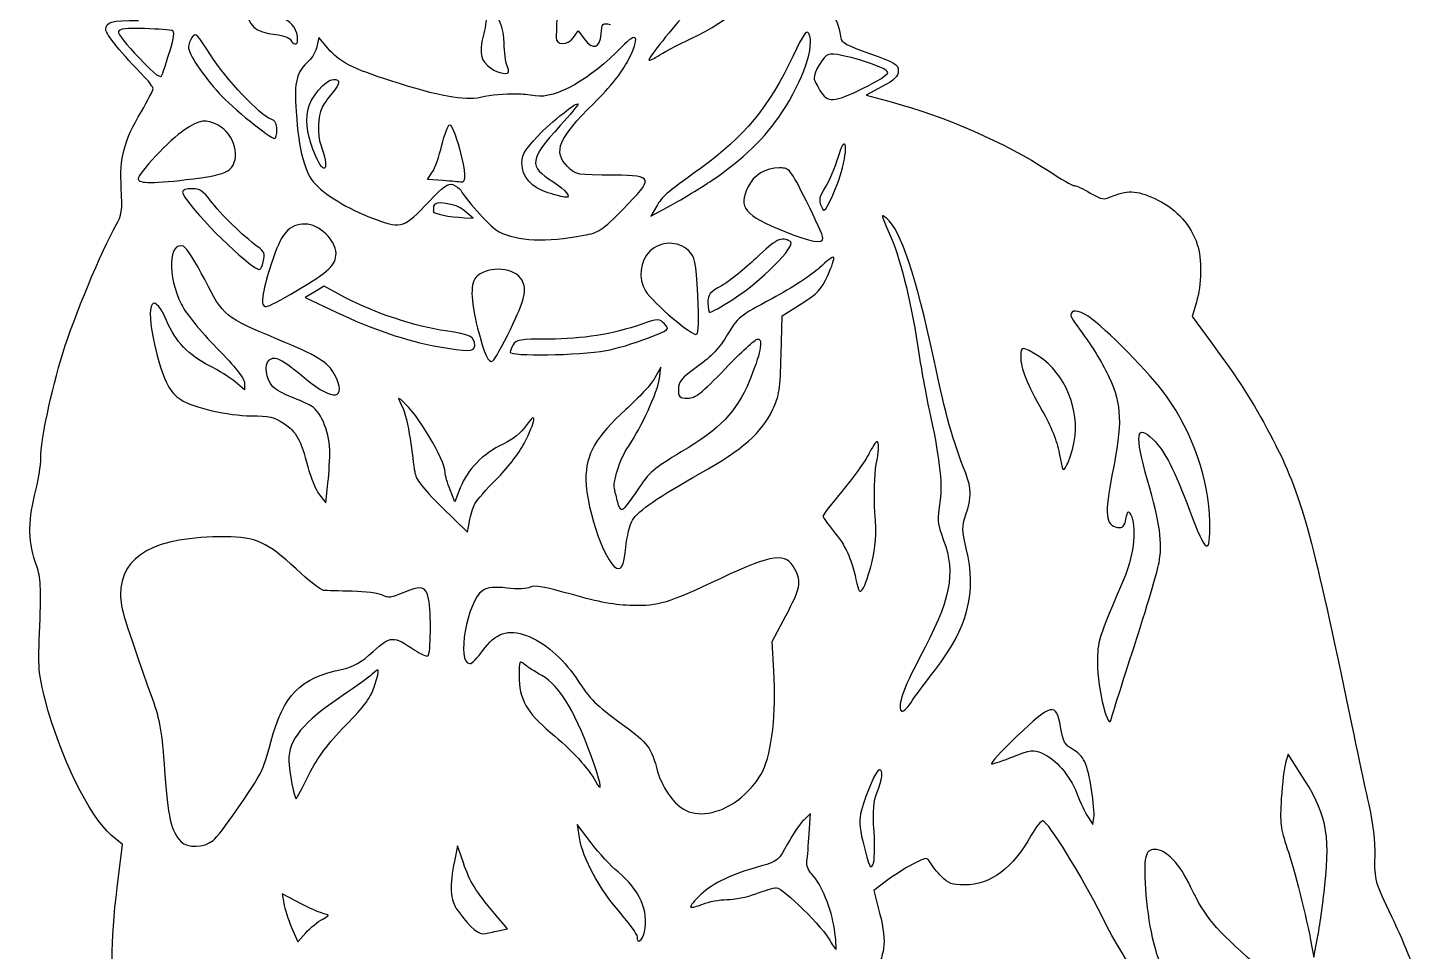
# Model space of a CAD drawing. Extents: x 5 to 146, y 0 to 221.
# Drawn here: x 5.5 to 129.7, y 81.9 to 164.7 of the extents above; entities that cross this region are included whole.
import ezdxf

# ---------------------------------------------------------------- set-up
doc = ezdxf.new("R2010")
doc.units = 0
doc.layers.get('0').update_dxf_attribs({"linetype": 'CONTINUOUS'})

msp = doc.modelspace()

# ---------------------------------------------------------------- linework, layer by layer
at = {"color": 7}
for points in [[(54.419352, 163.834649), (54.854822, 164.445016), (55.402689, 163.704124)], [(32.391792, 162.877299), (31.599502, 163.838483), (31.42516, 163.044706)], [(82.095874, 159.439943), (80.655713, 158.668207), (82.889624, 158.072204)], [(42.726935, 151.013935), (41.340767, 151.111011), (41.764855, 151.75825)], [(44.642275, 147.681844), (45.436025, 147.64462), (44.667268, 148.305755), (44.667263, 148.305755)], [(61.862944, 148.682988), (61.356531, 147.812297), (63.18586, 148.809228)], [(33.986631, 140.507659), (32.06224, 141.543286), (31.220487, 141.031386), (30.378731, 140.519483), (33.144875, 139.205568)], [(73.039018, 135.390099), (73.125351, 138.878932), (74.839335, 139.953595)], [(110.269732, 140.095187), (109.883641, 138.812299), (111.55344, 136.547408)], [(62.12795, 133.249575), (62.26338, 134.282516), (61.729787, 133.319673)], [(24.930813, 132.854197), (24.930813, 132.251101), (24.097637, 132.952172)], [(31.641611, 122.840985), (32.206853, 122.120176), (32.379124, 123.571138)], [(44.278198, 123.452332), (43.797204, 122.185197), (43.35984, 123.278273)], [(42.612366, 121.734964), (44.906853, 119.465849), (45.089392, 120.445723)], [(72.387211, 107.030433), (72.228895, 109.676266), (73.450685, 111.965044)], [(119.580856, 97.872857), (118.48334, 99.5632), (118.263265, 98.798899)], [(56.004378, 91.616726), (54.751325, 93.272099), (54.934236, 92.081474)], [(75.557465, 92.431129), (75.672916, 94.235992), (75.065004, 93.664887)], [(100.550427, 93.933558), (100.992265, 93.272099), (101.080845, 93.874315)], [(13.512862, 87.613683), (13.978521, 91.480267), (12.97824, 92.320052)], [(44.561614, 89.810601), (44.039531, 91.357066), (43.745589, 89.986456)], [(82.474012, 88.20104), (81.345921, 87.339678), (81.871243, 85.315224)], [(30.075071, 86.126645), (28.301712, 87.050983), (28.444886, 86.192791)], [(47.830571, 83.755479), (48.50533, 83.89615), (47.34755, 85.276833)], [(29.150376, 84.033286), (29.712692, 82.73197), (30.430608, 83.549408)], [(120.599417, 82.424183), (120.798524, 81.365849), (121.132581, 83.085641)]]:
    msp.add_lwpolyline(points, dxfattribs=at)
for points in [[(56.896982, 164.146013)], [(65.544353, 164.030393)], [(29.6897, 163.58512)], [(18.252817, 162.682021)], [(48.47218, 161.28724)], [(80.407843, 159.293203)], [(27.841228, 155.563644)], [(31.286842, 153.26637)], [(78.535329, 152.163822)], [(20.351979, 151.171399)], [(42.726935, 151.013935)], [(66.855298, 151.040171)], [(52.133497, 149.914486)], [(55.357895, 146.099959)], [(76.792436, 145.858037)], [(26.076781, 145.112002)], [(29.545261, 141.09541)], [(65.567912, 140.73686)], [(68.697147, 140.351735)], [(48.76596, 137.66211)], [(45.564261, 136.200745)], [(57.34227, 135.767376)], [(99.315045, 127.622747)], [(32.577561, 126.546337)], [(45.592026, 122.033223)], [(59.107829, 118.09535)], [(81.167936, 116.741451)], [(104.706036, 109.279391)], [(86.785315, 107.055621)], [(56.31025, 98.585245)], [(30.72956, 97.778578)], [(100.875076, 96.373656)], [(67.554187, 94.561464)], [(81.370995, 92.602616)], [(22.117565, 91.836534)], [(121.783361, 87.815163)], [(31.94227, 84.773982)], [(47.830571, 83.755479)], [(60.786396, 83.63549)], [(77.814017, 83.862169)]]:
    msp.add_lwpolyline(points, close=True, dxfattribs=at)
for points in [[(65.544353, 164.030393), (69.219032, 165.763982), (71.546342, 168.602041), (71.923286, 171.809238)], [(25.052969, 166.551173), (25.266797, 164.839753), (25.832489, 164.325025), (27.735234, 164.110559)], [(76.902082, 167.243355), (77.564435, 166.55201), (78.376658, 164.647446), (78.376658, 163.785658)], [(12.495396, 164.570323), (12.495396, 165.231432), (13.003931, 165.371058), (15.411761, 165.371058)], [(29.6897, 163.58512), (29.67962, 164.507691), (29.279681, 165.152374), (28.482856, 165.530493)], [(46.626645, 165.763427), (46.626645, 165.406279), (46.488969, 164.599313), (46.320699, 163.970168)], [(48.214145, 163.296939), (48.214145, 164.637564), (47.636041, 166.025441), (46.971376, 166.280497)], [(52.932547, 165.644949), (52.908285, 164.912225), (52.87853, 164.104365), (52.866401, 163.849704)], [(64.53314, 166.049005), (63.37178, 164.814589), (61.178728, 162.047105), (61.178728, 161.81596)], [(16.001126, 160.257696), (13.887644, 162.430934), (12.495396, 164.143629), (12.495396, 164.570323)], [(13.623754, 164.374806), (13.559498, 164.190672), (14.378465, 163.141189), (15.443686, 162.042623)], [(15.962261, 164.634749), (14.353139, 164.688962), (13.708373, 164.617286), (13.623754, 164.374806)], [(18.47652, 164.459253), (18.3156, 164.514609), (17.184183, 164.593582), (15.962261, 164.634749)], [(18.252817, 162.682021), (18.605306, 163.826703), (18.676277, 164.390541), (18.47652, 164.459253)], [(21.879818, 162.279436), (20.718776, 164.131109), (20.547781, 164.29863), (20.24351, 163.882512)], [(27.735234, 164.110559), (28.403272, 164.035261), (29.006342, 163.813157), (29.08264, 163.614322)], [(46.320699, 163.970168), (46.152427, 163.341024), (46.094409, 162.508888), (46.191768, 162.120977)], [(55.402689, 163.704124), (56.160683, 162.679073), (56.791643, 162.865657), (56.896982, 164.146013)], [(56.896982, 164.146013), (56.976476, 165.112234), (57.020217, 165.157655), (57.7338, 165.014939)], [(59.3349, 161.815447), (60.413048, 163.939569), (60.155021, 164.466127), (58.751663, 163.005651)], [(62.170916, 162.283627), (62.716619, 162.626482), (64.234666, 163.412527), (65.544353, 164.030393)], [(73.115601, 157.114137), (75.004673, 160.000757), (76.091873, 163.185364), (75.530639, 164.188235)], [(75.530639, 164.188235), (75.317316, 164.569418), (75.057696, 164.202364), (74.078386, 162.135016)], [(20.24351, 163.882512), (20.05663, 163.62694), (19.90373, 163.225776), (19.90373, 162.991038)], [(19.90373, 162.991038), (19.90373, 162.39223), (21.181, 160.462492), (22.657267, 158.830915)], [(29.08264, 163.614322), (29.255911, 163.162792), (29.694542, 163.141694), (29.6897, 163.58512)], [(31.42516, 163.044706), (31.329273, 162.608128), (31.007251, 162.030505), (30.70956, 161.761096)], [(38.142196, 159.915214), (34.588699, 161.056317), (33.379286, 161.679297), (32.391792, 162.877299)], [(48.47218, 161.28724), (48.33026, 161.660515), (48.214145, 162.564879), (48.214145, 163.296939)], [(58.751663, 163.005651), (55.941169, 160.080764), (52.859644, 158.330889), (51.000517, 158.604088)], [(52.866401, 163.849704), (52.831971, 163.12664), (53.906785, 163.11622), (54.419352, 163.834649)], [(78.376658, 163.785658), (78.376658, 163.441536), (79.028753, 163.095739), (80.956346, 162.417675)], [(15.443686, 162.042623), (17.060769, 160.374917), (17.409833, 160.124479), (17.55849, 160.525333)], [(17.55849, 160.525333), (17.656414, 160.789387), (17.968861, 161.759897), (18.252817, 162.682021)], [(27.315316, 156.506484), (26.368105, 156.807117), (23.203854, 160.167815), (21.879818, 162.279436)], [(30.70956, 161.761096), (29.576202, 160.735423), (29.372039, 159.927544), (29.558133, 157.204892)], [(46.191768, 162.120977), (46.370878, 161.407351), (47.436625, 160.638577), (48.273742, 160.619152)], [(56.237256, 157.934139), (57.761468, 159.435213), (58.764964, 160.692579), (59.3349, 161.815447)], [(61.178728, 161.81596), (61.178728, 161.730322), (61.625213, 161.940772), (62.170916, 162.283627)], [(74.078386, 162.135016), (71.936584, 157.613628), (69.737327, 154.945744), (65.808937, 152.103481)], [(77.309329, 162.325497), (76.82261, 162.17102), (75.9933, 160.799436), (75.996385, 160.154035)], [(82.609978, 160.706708), (82.609978, 161.17538), (78.061876, 162.564347), (77.309329, 162.325497)], [(80.956346, 162.417675), (83.272188, 161.603042), (83.536033, 161.443823), (83.536033, 160.860957)], [(16.72873, 159.245401), (16.72873, 159.390665), (16.401308, 159.846198), (16.001126, 160.257696)], [(48.273742, 160.619152), (48.655158, 160.610288), (48.687786, 160.720151), (48.47218, 161.28724)], [(80.407843, 159.293203), (81.619019, 159.879445), (82.609978, 160.515522), (82.609978, 160.706708)], [(83.536033, 160.860957), (83.536033, 160.345691), (83.23879, 160.052398), (82.095874, 159.439943)], [(15.689367, 157.215231), (16.261015, 158.186559), (16.72873, 159.100134), (16.72873, 159.245401)], [(30.602957, 157.306923), (30.810801, 158.414815), (32.187362, 160.079391), (32.89572, 160.079391)], [(32.89572, 160.079391), (33.56075, 160.079391), (33.528519, 159.748352), (32.775329, 158.842922)], [(46.085281, 158.460892), (44.638092, 158.147493), (42.332405, 158.569647), (38.142196, 159.915214)], [(75.996385, 160.154035), (75.996914, 160.040219), (76.233303, 159.560146), (76.521662, 159.087204)], [(76.521662, 159.087204), (77.208473, 157.960751), (77.709914, 157.987331), (80.407843, 159.293203)], [(22.657267, 158.830915), (23.832766, 157.53175), (27.208454, 154.795834), (27.642791, 154.790267)], [(32.775329, 158.842922), (32.433146, 158.431574), (32.016427, 157.834952), (31.849288, 157.517097)], [(49.470916, 158.764946), (48.083928, 158.777302), (47.165546, 158.694832), (46.085281, 158.460892)], [(51.000517, 158.604088), (50.413899, 158.690291), (49.725577, 158.762679), (49.470916, 158.764946)], [(51.190708, 154.967242), (52.456604, 156.307592), (54.828728, 158.186223), (54.828728, 157.848416)], [(53.890661, 152.262157), (52.565543, 153.587273), (53.075837, 154.82071), (56.237256, 157.934139)], [(54.828728, 157.848416), (54.828728, 157.771566), (54.107017, 156.912305), (53.224922, 155.93895)], [(82.889624, 158.072204), (87.732764, 156.780066), (93.157027, 154.404057), (96.971821, 151.903726)], [(13.880831, 150.348775), (13.729313, 153.07813), (14.113884, 154.538233), (15.689367, 157.215231)], [(22.558223, 155.97387), (21.445915, 156.549069), (20.94541, 156.479354), (19.549593, 155.554804)], [(29.558133, 157.204892), (29.799045, 153.68025), (30.33305, 151.664524), (31.28649, 150.680825)], [(31.286842, 153.26637), (30.628458, 154.766915), (30.390359, 156.173667), (30.602957, 157.306923)], [(31.849288, 157.517097), (31.491732, 156.837126), (31.450269, 155.080174), (31.771235, 154.209636)], [(66.855298, 151.040171), (69.53136, 152.83479), (71.678252, 154.917778), (73.115601, 157.114137)], [(19.549593, 155.554804), (18.210902, 154.668093), (15.40894, 151.688572), (15.407004, 151.149704)], [(23.593125, 151.996233), (24.634244, 152.938432), (24.044448, 155.205314), (22.558223, 155.97387)], [(27.841228, 155.563644), (27.841228, 156.105593), (27.682642, 156.389898), (27.315316, 156.506484)], [(27.642791, 154.790267), (27.751932, 154.788944), (27.841228, 155.13689), (27.841228, 155.563644)], [(42.621856, 154.171819), (42.85996, 155.143301), (43.173833, 155.976301), (43.319353, 156.022929)], [(43.319353, 156.022929), (43.464874, 156.069557), (43.863842, 155.094451), (44.205948, 153.856026)], [(53.224922, 155.93895), (50.456095, 152.883658), (50.380106, 152.299681), (52.571007, 150.913613)], [(31.771235, 154.209636), (32.565448, 152.055539), (32.162443, 151.270761), (31.286842, 153.26637)], [(41.764855, 151.75825), (41.998104, 152.114231), (42.383755, 153.200338), (42.621856, 154.171819)], [(49.801645, 152.590286), (49.801645, 153.320327), (50.071668, 153.78239), (51.190708, 154.967242)], [(78.535329, 152.163822), (79.104347, 154.384925), (78.73193, 155.175545), (78.117031, 153.051838)], [(44.205948, 153.856026), (44.783065, 151.766865), (44.821861, 150.749071), (44.319844, 150.867917)], [(78.117031, 153.051838), (77.861663, 152.16986), (77.356883, 150.979235), (76.995295, 150.406005)], [(20.351979, 151.17141), (22.261501, 151.406855), (23.208037, 151.647731), (23.593125, 151.996233)], [(52.133497, 149.914486), (50.646788, 150.371961), (49.801645, 151.341765), (49.801645, 152.590286)], [(58.129032, 151.491352), (54.659228, 151.505719), (54.644414, 151.508391), (53.890661, 152.262157)], [(65.808937, 152.103481), (62.578152, 149.765949), (62.406043, 149.616761), (61.862944, 148.682988)], [(72.904535, 152.141891), (71.612702, 152.141891), (70.580046, 151.518009), (70.060841, 150.423867)], [(75.302213, 149.165329), (73.836922, 152.085649), (73.79162, 152.141891), (72.904535, 152.141891)], [(77.50674, 149.343359), (77.84614, 150.011188), (78.309004, 151.280394), (78.535329, 152.163822)], [(96.971821, 151.903726), (98.104108, 151.161591), (99.165209, 150.554391), (99.329825, 150.554391)], [(13.402489, 146.982516), (13.943225, 147.92615), (13.995068, 148.290976), (13.880831, 150.348775)], [(15.407004, 151.149704), (15.405416, 150.728818), (16.812481, 150.734996), (20.351979, 151.171399)], [(31.28649, 150.680825), (32.393681, 149.538494), (34.637189, 148.241062), (36.814861, 147.483743)], [(41.482089, 149.144016), (42.74851, 150.485859), (43.192229, 150.801956), (43.598756, 150.651882)], [(44.319844, 150.867917), (44.206136, 150.894836), (43.489327, 150.960545), (42.726935, 151.013935)], [(43.598756, 150.651882), (43.881646, 150.547448), (44.201789, 150.315864), (44.310181, 150.137246)], [(52.571007, 150.913613), (53.76006, 150.16136), (54.308309, 149.479487), (53.695947, 149.514486)], [(58.883357, 148.460269), (61.6483, 151.252481), (61.59242, 151.477022), (58.129032, 151.491352)], [(63.18586, 148.809228), (64.191989, 149.35754), (65.843237, 150.361465), (66.855298, 151.040171)], [(70.060841, 150.423867), (69.18189, 148.571614), (69.724749, 147.918186), (73.370967, 146.439546)], [(76.995295, 150.406005), (76.46008, 149.557512), (76.389153, 149.249008), (76.613758, 148.746445)], [(99.329825, 150.554391), (99.494441, 150.554391), (100.13455, 150.258193), (100.752291, 149.896171)], [(20.234459, 150.283553), (19.718373, 150.28731), (19.375502, 150.157572), (19.376915, 149.959079)], [(19.376915, 149.959079), (19.381942, 149.25104), (23.869413, 144.553064), (25.691487, 143.348279)], [(21.888105, 149.202553), (21.246297, 150.071566), (20.929749, 150.278497), (20.234459, 150.283553)], [(26.076781, 145.112002), (24.850925, 145.988394), (22.737899, 148.051922), (21.888105, 149.202553)], [(36.814861, 147.483743), (39.078834, 146.696411), (39.219172, 146.746333), (41.482089, 149.144016)], [(44.667263, 148.305755), (43.884527, 148.978914), (41.864145, 149.264732), (41.864145, 148.702308)], [(44.310181, 150.137246), (45.00422, 148.993556), (47.05545, 146.77889), (47.756448, 146.416392)], [(53.695947, 149.514486), (53.518612, 149.524619), (52.815509, 149.704621), (52.133497, 149.914486)], [(76.792436, 145.858037), (76.794289, 146.039938), (76.123647, 147.528219), (75.302213, 149.165329)], [(76.613758, 148.746445), (76.880342, 148.149953), (76.91047, 148.170093), (77.50674, 149.343359)], [(100.752291, 149.896171), (101.81531, 149.273202), (101.925908, 149.259033), (102.81756, 149.631588)], [(102.81756, 149.631588), (104.196303, 150.207665), (105.090291, 150.119842), (106.862573, 149.234223)], [(106.862573, 149.234223), (108.530316, 148.400841), (109.767635, 147.001201), (110.349903, 145.289389)], [(41.855387, 148.239287), (41.846233, 148.032221), (43.278105, 147.745815), (44.642275, 147.681844)], [(41.864145, 148.702308), (41.864145, 148.556787), (41.860203, 148.348427), (41.855387, 148.239287)], [(55.357895, 146.099959), (56.690003, 146.346791), (56.988234, 146.546459), (58.883357, 148.460269)], [(82.498337, 147.626845), (81.944152, 148.086776), (81.966623, 147.957455), (82.73116, 146.286884)], [(8.672262, 135.631042), (9.571592, 138.598018), (12.167104, 144.826654), (13.402489, 146.982516)], [(30.371613, 147.114808), (28.895992, 147.114808), (28.212071, 146.310636), (27.320446, 143.527161)], [(33.132895, 144.491244), (33.132895, 145.655146), (31.59661, 147.114808), (30.371613, 147.114808)], [(86.726316, 135.010231), (85.140469, 142.452889), (83.756545, 146.582625), (82.498337, 147.626845)], [(19.452179, 145.114804), (18.117514, 145.626963), (18.006837, 142.414924), (19.272627, 139.903917)], [(47.756448, 146.416392), (49.38867, 145.572334), (51.937735, 145.466223), (55.357895, 146.099959)], [(64.736128, 144.729039), (63.847268, 145.627426), (62.191064, 145.601576), (61.264334, 144.674847)], [(68.697147, 140.351735), (71.163762, 141.897312), (74.441836, 145.174483), (73.878728, 145.53189)], [(73.878728, 145.53189), (73.094853, 146.029418), (72.541961, 145.765613), (70.793814, 144.05996)], [(73.370967, 146.439546), (75.713564, 145.489557), (76.786954, 145.307124), (76.792436, 145.858037)], [(82.73116, 146.286884), (83.656024, 144.265986), (84.63057, 140.413613), (85.265787, 136.267507)], [(21.359203, 142.12384), (20.56363, 143.671674), (19.705469, 145.017606), (19.452179, 145.114804)], [(26.605947, 143.73275), (26.800448, 144.478907), (26.739265, 144.638376), (26.076781, 145.112002)], [(29.545261, 141.09541), (32.5623, 142.893957), (33.132895, 143.434049), (33.132895, 144.491244)], [(61.264334, 144.674847), (60.366569, 143.777078), (60.195431, 142.213097), (60.876283, 141.128549)], [(65.567912, 140.73686), (65.401018, 143.798385), (65.332756, 144.126013), (64.736128, 144.729039)], [(77.749265, 144.126215), (77.665382, 144.210101), (77.092175, 143.788995), (76.475479, 143.190426)], [(77.227552, 142.500977), (77.598381, 143.310972), (77.833151, 144.042328), (77.749265, 144.126215)], [(110.349903, 145.289389), (110.770662, 144.052404), (110.733361, 141.635708), (110.269732, 140.095187)], [(25.691487, 143.348279), (26.385896, 142.889126), (26.38606, 142.889195), (26.605947, 143.73275)], [(27.320446, 143.527161), (26.451005, 140.812941), (26.319636, 139.706474), (26.866829, 139.706474)], [(49.811757, 142.06883), (49.206928, 143.198964), (46.861397, 143.41538), (45.784111, 142.440451)], [(70.793814, 144.05996), (69.817522, 143.107399), (68.445481, 142.006071), (67.744835, 141.612564)], [(76.475479, 143.190426), (75.85878, 142.591859), (73.959225, 141.354741), (72.254242, 140.441275)], [(17.936436, 138.449704), (16.531081, 141.631948), (15.958104, 139.620868), (17.07758, 135.435216)], [(27.85844, 136.799651), (23.204724, 138.712596), (23.045514, 138.84302), (21.359203, 142.12384)], [(45.784111, 142.440451), (45.152948, 141.869255), (45.167113, 140.413134), (45.829405, 137.784962)], [(48.76596, 137.66211), (50.075851, 140.340699), (50.278845, 141.196065), (49.811757, 142.06883)], [(67.744835, 141.612564), (66.63092, 140.986954), (66.4709, 140.789107), (66.470665, 140.037204)], [(74.839335, 139.953595), (76.295499, 140.866609), (76.654739, 141.249789), (77.227552, 142.500977)], [(26.866829, 139.706474), (27.058512, 139.706474), (28.263808, 140.331494), (29.545261, 141.09541)], [(42.993183, 137.524101), (40.258738, 137.912081), (36.489592, 139.160671), (33.986631, 140.507659)], [(60.876283, 141.128549), (61.581837, 140.004657), (65.106889, 137.004324), (65.463116, 137.224487)], [(65.463116, 137.224487), (65.660196, 137.346288), (65.69293, 138.443446), (65.567912, 140.73686)], [(72.254242, 140.441275), (69.29369, 138.855127), (69.112008, 138.708392), (68.214497, 137.178598)], [(19.272627, 139.903917), (19.681617, 139.092585), (21.002457, 137.464946), (22.45158, 135.98657)], [(33.144875, 139.205568), (36.301333, 137.706253), (39.497108, 136.623436), (42.229633, 136.127392)], [(66.470665, 140.037204), (66.470517, 139.564261), (66.549699, 139.177308), (66.646626, 139.177308)], [(66.646626, 139.177308), (66.743551, 139.177308), (67.666285, 139.7058), (68.697147, 140.351735)], [(100.561394, 138.838474), (99.646179, 139.444135), (99.014145, 139.47381), (99.014145, 138.911121)], [(21.782533, 134.406947), (19.892617, 135.368152), (18.781574, 136.536004), (17.936436, 138.449704)], [(60.545829, 138.128793), (57.92148, 137.225884), (55.230879, 136.79605), (52.203358, 136.79605)], [(62.584547, 138.153664), (62.089773, 138.648437), (62.054949, 138.648014), (60.545829, 138.128793)], [(61.008845, 136.850676), (63.052404, 137.636634), (63.07932, 137.658893), (62.584547, 138.153664)], [(99.014145, 138.911121), (99.014145, 138.781896), (99.579872, 137.925717), (100.271315, 137.008508)], [(107.587775, 131.68599), (106.202131, 133.627794), (102.053041, 137.851348), (100.561394, 138.838474)], [(33.004596, 133.613337), (32.437438, 134.710099), (31.441221, 135.326919), (27.85844, 136.799651)], [(45.564261, 136.200745), (45.557011, 137.028806), (45.20424, 137.210382), (42.993183, 137.524101)], [(45.829405, 137.784962), (46.426784, 135.414382), (46.80508, 134.594918), (47.191734, 134.833884)], [(47.191734, 134.833884), (47.342412, 134.927007), (48.050812, 136.199708), (48.76596, 137.66211)], [(52.203358, 136.79605), (49.594878, 136.79605), (49.262527, 136.742665), (49.017203, 136.284277)], [(57.34227, 135.767376), (58.215395, 135.923401), (59.865353, 136.410888), (61.008845, 136.850676)], [(68.214497, 137.178598), (67.533136, 136.017228), (66.800362, 135.235516), (65.54964, 134.335766)], [(68.037004, 134.151698), (69.430942, 135.607716), (70.735844, 136.798341), (70.936784, 136.797531)], [(70.936784, 136.797531), (71.463604, 136.795415), (71.189723, 135.439042), (70.165854, 132.979597)], [(100.271315, 137.008508), (100.962762, 136.091295), (101.940408, 134.447881), (102.443867, 133.356474)], [(6.674563, 126.155392), (6.674563, 127.759563), (7.561486, 131.966491), (8.672262, 135.631042)], [(17.07758, 135.435216), (17.739382, 132.960785), (18.241353, 132.003596), (19.210058, 131.368877)], [(22.45158, 135.98657), (24.115984, 134.28857), (24.930813, 133.259079), (24.930813, 132.854197)], [(42.229633, 136.127392), (44.955309, 135.632595), (45.569113, 135.646096), (45.564261, 136.200745)], [(49.017203, 136.284277), (48.866563, 136.00281), (48.743312, 135.711377), (48.743312, 135.636654)], [(48.743312, 135.636654), (48.743312, 135.234654), (54.883495, 135.327996), (57.34227, 135.767376)], [(85.265787, 136.267507), (85.566718, 134.303315), (86.038063, 131.68394), (86.313219, 130.446674)], [(96.172549, 135.221784), (94.649094, 136.187934), (94.516228, 136.18954), (94.516228, 135.241813)], [(111.55344, 136.547408), (114.136371, 133.043962), (115.295333, 131.236855), (116.882434, 128.238197)], [(24.097637, 132.952172), (23.63939, 133.337763), (22.597593, 133.992411), (21.782533, 134.406947)], [(27.479898, 132.52345), (26.838648, 133.232022), (26.656752, 134.509907), (27.140051, 134.91101)], [(27.140051, 134.91101), (27.660563, 135.342998), (28.211624, 135.05788), (30.478442, 133.183731)], [(65.54964, 134.335766), (64.083856, 133.281306), (63.824562, 132.975249), (63.824562, 132.299583)], [(72.265932, 130.446058), (72.876563, 131.739963), (72.962257, 132.287986), (73.039018, 135.390099)], [(89.584556, 124.757516), (88.362774, 127.907169), (87.841005, 129.778797), (86.726316, 135.010231)], [(94.516228, 135.241813), (94.516228, 134.165525), (95.078539, 132.747321), (96.448205, 130.369186)], [(99.315045, 127.622758), (99.867514, 130.373707), (98.463455, 133.768936), (96.172549, 135.221784)], [(30.478442, 133.183731), (32.909611, 131.173699), (34.156523, 131.385754), (33.004596, 133.613337)], [(61.729787, 133.319673), (61.436311, 132.790107), (60.258817, 131.510424), (59.113134, 130.475932)], [(59.348224, 127.170132), (60.509989, 128.858698), (61.971282, 132.054642), (62.12795, 133.249575)], [(70.165854, 132.979597), (69.042918, 130.282185), (67.566566, 128.750195), (64.089145, 126.673888)], [(64.663566, 131.504391), (65.381082, 131.504391), (65.869569, 131.88773), (68.037004, 134.151698)], [(102.443867, 133.356474), (103.587132, 130.878083), (103.63976, 129.270662), (102.727334, 124.698538)], [(29.1304, 131.595648), (28.456998, 131.846958), (27.714271, 132.264467), (27.479898, 132.52345)], [(63.824562, 132.299583), (63.824562, 131.582893), (63.90739, 131.504391), (64.663566, 131.504391)], [(111.478941, 120.438735), (111.4416, 124.018617), (109.919376, 128.418542), (107.587775, 131.68599)], [(19.210058, 131.368877), (20.298692, 130.655576), (23.512636, 129.916891), (25.527504, 129.916891)], [(30.928646, 130.776006), (30.613014, 130.9755), (29.803804, 131.344339), (29.1304, 131.595648)], [(32.577561, 126.546337), (32.607276, 128.277231), (31.863485, 130.185144), (30.928646, 130.776006)], [(39.085422, 131.240123), (38.626775, 131.620588), (38.625227, 131.602152), (39.04724, 130.785851)], [(39.04724, 130.785851), (39.289167, 130.317896), (39.614467, 129.008209), (39.770127, 127.875435)], [(42.919893, 124.829017), (42.913491, 125.961008), (40.416467, 130.135963), (39.085422, 131.240123)], [(50.000083, 127.440431), (51.055, 129.433349), (51.176193, 130.505078), (50.181026, 129.040562)], [(59.113134, 130.475932), (56.448576, 128.069975), (55.527951, 126.462398), (55.534208, 124.226495)], [(65.824037, 124.769518), (69.620125, 126.908065), (71.29117, 128.380575), (72.265932, 130.446058)], [(86.313219, 130.446674), (87.188418, 126.511254), (87.522883, 123.785103), (87.303359, 122.376266)], [(25.527504, 129.916891), (27.152084, 129.916891), (27.608027, 129.812097), (28.438398, 129.247844)], [(28.438398, 129.247844), (29.587452, 128.467043), (29.964245, 127.789498), (30.605897, 125.350281)], [(96.448205, 130.369186), (97.232147, 129.008037), (97.747471, 127.713748), (97.965458, 126.558469)], [(105.894325, 124.130215), (104.71091, 128.23295), (104.865117, 129.316882), (106.412123, 127.769877)], [(50.181026, 129.040562), (49.748861, 128.40457), (48.995346, 127.801468), (48.107976, 127.381317)], [(81.573968, 125.567964), (81.974126, 127.865836), (81.766431, 128.192451), (80.938796, 126.566824)], [(116.882434, 128.238197), (119.504185, 123.284684), (120.478068, 119.938459), (123.478266, 105.575224)], [(39.770127, 127.875435), (39.925786, 126.742664), (40.112709, 125.408201), (40.185512, 124.909964)], [(48.107976, 127.381317), (46.327645, 126.538371), (44.889642, 125.063118), (44.278198, 123.452332)], [(47.526154, 124.228394), (48.413871, 125.101546), (49.52714, 126.546962), (50.000083, 127.440431)], [(58.116274, 123.251666), (57.903991, 123.933244), (58.562706, 126.028416), (59.348224, 127.170132)], [(98.663972, 125.512126), (98.866598, 125.898852), (99.159579, 126.848632), (99.315045, 127.622747)], [(106.412123, 127.769877), (107.436909, 126.745087), (108.310717, 125.042443), (109.655406, 121.450224)], [(6.11322, 122.770747), (6.421957, 123.991643), (6.674563, 125.514732), (6.674563, 126.155392)], [(32.379124, 123.571138), (32.473874, 124.369166), (32.56317, 125.708005), (32.577561, 126.546337)], [(64.089145, 126.673888), (61.617812, 125.198299), (61.186301, 124.825583), (60.18163, 123.298818)], [(80.938796, 126.566824), (80.556383, 125.815691), (79.466268, 124.286571), (78.516321, 123.168775)], [(81.453665, 121.248702), (81.350535, 122.822385), (81.399028, 124.563373), (81.573968, 125.567964)], [(97.965458, 126.558469), (98.2897, 124.840047), (98.302101, 124.821471), (98.663972, 125.512126)], [(30.605897, 125.350281), (30.864657, 124.366615), (31.330728, 123.237432), (31.641611, 122.840985)], [(40.185512, 124.909964), (40.288448, 124.2055), (40.828053, 123.499547), (42.612366, 121.734964)], [(43.35984, 123.278273), (43.119291, 123.879464), (42.921314, 124.5773), (42.919893, 124.829017)], [(45.592026, 122.033223), (45.768077, 122.367418), (46.638435, 123.355246), (47.526154, 124.228394)], [(55.534208, 124.226495), (55.542093, 121.409423), (57.520025, 116.02706), (58.479767, 116.211032)], [(59.721115, 120.557645), (60.314351, 121.463035), (61.912087, 122.5657), (65.824037, 124.769518)], [(89.606861, 121.050563), (90.116522, 122.551743), (90.111421, 123.399275), (89.584556, 124.757516)], [(102.727334, 124.698538), (102.012877, 121.118418), (102.114644, 120.064064), (103.189516, 119.910093)], [(58.388263, 122.159033), (58.297982, 122.569552), (58.175586, 123.061238), (58.116274, 123.251666)], [(60.18163, 123.298818), (59.560465, 122.354851), (58.939779, 121.544292), (58.802326, 121.497574)], [(78.516321, 123.168775), (77.566374, 122.050982), (76.789145, 121.039699), (76.789145, 120.921481)], [(106.918982, 116.737336), (107.24706, 118.544639), (107.008052, 120.269077), (105.894325, 124.130215)], [(6.306337, 116.423141), (5.54884, 118.523975), (5.494122, 120.322541), (6.11322, 122.770747)], [(45.089392, 120.445723), (45.189788, 120.984656), (45.415973, 121.699031), (45.592026, 122.033223)], [(58.802326, 121.497574), (58.664875, 121.450857), (58.478544, 121.748513), (58.388263, 122.159033)], [(87.303359, 122.376266), (86.997127, 120.410986), (86.99953, 120.382104), (87.605558, 118.744854)], [(59.107829, 118.09535), (59.205762, 119.08428), (59.481741, 120.192313), (59.721115, 120.557645)], [(76.789145, 120.921481), (76.789145, 120.803265), (77.212084, 120.200317), (77.729009, 119.581599)], [(81.167936, 116.741451), (81.526242, 118.203549), (81.588679, 119.188473), (81.453665, 121.248702)], [(89.64186, 118.001793), (89.233849, 119.680498), (89.230835, 119.94301), (89.606861, 121.050563)], [(103.189516, 119.910093), (103.670793, 119.841153), (103.814062, 119.983671), (103.950807, 120.667391)], [(104.377895, 121.047436), (104.903474, 120.108281), (104.670066, 117.437199), (103.904452, 115.629391)], [(103.950807, 120.667391), (104.094296, 121.38483), (104.157571, 121.441136), (104.377895, 121.047436)], [(109.655406, 121.450224), (111.149958, 117.457651), (111.512133, 117.256758), (111.478941, 120.438735)], [(77.729009, 119.581599), (78.796666, 118.303694), (79.341551, 117.134164), (79.747959, 115.248148)], [(23.261702, 119.063164), (16.861834, 119.081156), (13.815379, 117.401224), (13.819951, 113.856593)], [(29.554816, 116.181307), (26.96537, 118.582273), (25.93165, 119.055655), (23.261702, 119.063164)], [(58.479767, 116.211032), (58.828538, 116.277887), (58.969825, 116.701782), (59.107829, 118.09535)], [(87.605558, 118.744854), (88.71712, 115.741844), (88.243786, 113.444607), (85.420279, 108.139013)], [(74.270791, 116.167863), (73.485949, 117.685579), (72.335615, 117.541871), (67.634247, 115.338783)], [(86.785304, 107.055621), (89.784682, 110.908997), (90.603321, 114.045979), (89.64186, 118.001793)], [(6.573101, 111.093171), (6.70839, 114.538583), (6.66367, 115.432115), (6.306337, 116.423141)], [(32.024132, 114.261064), (31.778115, 114.286041), (30.66692, 115.150149), (29.554816, 116.181307)], [(73.450685, 111.965044), (74.776235, 114.448188), (74.881391, 114.987094), (74.270791, 116.167863)], [(80.36955, 114.405688), (80.556489, 114.661341), (80.915764, 115.712436), (81.167936, 116.741451)], [(103.904452, 115.629391), (101.395101, 109.704193), (101.404433, 109.733313), (101.399845, 107.813626)], [(104.706036, 109.279391), (105.772913, 112.55361), (106.768739, 115.909685), (106.918982, 116.737336)], [(41.429649, 113.502392), (41.203308, 114.634092), (40.783375, 114.740391), (39.211036, 114.063989)], [(48.477697, 114.459919), (47.255599, 114.598185), (46.756643, 114.543734), (46.259234, 114.217818)], [(50.548225, 114.545814), (50.261914, 114.392583), (49.391882, 114.356491), (48.477697, 114.459919)], [(54.324446, 113.876825), (51.885437, 114.570293), (50.915155, 114.742188), (50.548225, 114.545814)], [(67.634247, 115.338783), (62.758746, 113.054098), (62.090189, 112.847853), (59.72352, 112.898372)], [(79.747959, 115.248148), (79.997104, 114.091942), (80.068941, 113.994581), (80.36955, 114.405688)], [(13.819951, 113.856593), (13.821538, 112.656226), (14.106688, 111.722276), (16.671895, 104.516891)], [(34.588103, 114.176815), (33.423937, 114.198167), (32.27015, 114.236087), (32.024132, 114.261064)], [(37.298058, 113.817125), (36.971751, 113.993594), (35.75227, 114.155453), (34.588103, 114.176815)], [(39.211036, 114.063989), (38.112771, 113.591528), (37.791803, 113.550107), (37.298058, 113.817125)], [(41.379177, 108.380665), (41.63854, 108.54096), (41.675328, 112.274003), (41.429649, 113.502392)], [(46.259234, 114.217818), (44.878588, 113.313184), (43.908038, 107.691891), (45.132493, 107.691891)], [(59.72352, 112.898372), (58.2045, 112.930797), (56.680055, 113.207067), (54.324446, 113.876825)], [(7.084842, 104.358673), (6.454046, 106.786468), (6.421045, 107.220771), (6.573101, 111.093171)], [(46.285176, 108.853433), (47.390031, 110.420901), (48.589054, 110.834157), (50.222325, 110.210404)], [(36.465118, 108.772801), (38.048652, 110.206859), (38.260496, 110.213905), (40.19854, 108.896968)], [(50.222325, 110.210404), (51.807692, 109.604948), (53.430797, 108.213083), (54.653408, 106.410612)], [(33.756259, 107.206304), (34.701977, 107.41011), (35.416929, 107.823558), (36.465118, 108.772801)], [(40.19854, 108.896968), (40.72668, 108.538089), (41.257966, 108.305753), (41.379177, 108.380665)], [(45.132493, 107.691891), (45.316169, 107.691891), (45.834874, 108.214583), (46.285176, 108.853433)], [(85.420279, 108.139013), (83.977657, 105.428211), (83.478682, 103.979456), (83.805517, 103.450623)], [(102.669933, 102.797099), (102.722915, 103.088141), (103.639162, 106.005172), (104.706036, 109.279391)], [(27.286061, 100.633654), (28.462155, 104.948596), (29.857592, 106.366127), (33.756259, 107.206304)], [(36.616267, 105.773662), (37.08114, 107.252246), (37.044164, 107.407625), (36.384431, 106.747892)], [(50.000083, 107.639914), (49.566986, 108.012727), (49.537437, 107.946063), (49.542872, 106.60842)], [(51.598716, 106.617889), (50.97413, 106.960786), (50.254744, 107.420698), (50.000083, 107.639914)], [(71.386949, 98.055393), (72.223479, 99.765197), (72.612872, 103.259109), (72.387211, 107.030433)], [(84.685018, 104.212901), (85.07172, 104.789137), (86.016854, 106.068363), (86.785315, 107.055621)], [(101.399845, 107.813626), (101.393972, 105.351117), (102.406699, 101.351059), (102.669933, 102.797099)], [(36.384431, 106.747892), (36.156273, 106.519734), (34.944386, 105.643315), (33.691351, 104.800294)], [(33.98616, 102.135641), (35.736048, 103.929871), (36.267842, 104.66546), (36.616267, 105.773662)], [(49.542872, 106.60842), (49.551392, 104.512319), (50.222407, 103.30357), (52.368093, 101.519143)], [(56.31025, 98.585245), (54.746173, 103.101309), (53.198773, 105.739454), (51.598716, 106.617889)], [(54.653408, 106.410612), (56.074239, 104.315908), (56.267694, 104.122519), (58.830102, 102.235357)], [(12.97824, 92.320052), (11.040379, 93.946985), (8.375823, 99.389954), (7.084842, 104.358673)], [(16.671895, 104.516891), (17.345682, 102.6243), (17.518106, 101.607043), (17.760033, 98.097194)], [(33.691351, 104.800294), (30.134441, 102.407268), (28.899562, 100.907892), (28.899562, 98.982162)], [(123.478266, 105.575224), (124.435756, 100.991318), (125.460646, 96.188967), (125.7558, 94.903332)], [(83.805517, 103.450623), (83.908207, 103.284467), (84.275724, 103.602999), (84.685018, 104.212901)], [(98.092498, 102.022442), (97.711898, 104.241722), (97.287866, 104.147281), (94.145806, 101.143454)], [(30.72956, 97.778578), (31.507671, 99.321377), (32.380957, 100.489761), (33.98616, 102.135641)], [(58.830102, 102.235357), (61.128495, 100.542635), (61.410919, 100.15951), (61.967303, 97.979579)], [(99.150831, 100.019302), (98.478575, 100.389544), (98.321574, 100.686706), (98.092498, 102.022442)], [(26.449473, 98.034599), (26.599298, 98.325641), (26.975763, 99.495216), (27.286061, 100.633654)], [(52.368093, 101.519143), (54.245846, 99.957541), (55.792566, 98.279765), (56.39407, 97.152042)], [(94.145806, 101.143454), (92.737794, 99.797386), (91.729777, 98.696058), (91.905767, 98.696058)], [(93.894217, 99.363549), (95.423247, 99.975257), (95.63504, 100.000006), (96.428518, 99.659681)], [(96.428518, 99.659681), (97.683423, 99.121449), (98.894709, 97.717607), (99.542888, 96.050224)], [(100.875076, 96.373656), (100.51071, 98.722058), (100.160042, 99.463487), (99.150831, 100.019302)], [(28.899562, 98.982162), (28.899562, 98.102415), (29.428027, 95.432163), (29.573373, 95.577507)], [(56.39407, 97.152042), (56.99452, 96.026295), (56.953483, 96.727997), (56.31025, 98.585245)], [(81.848809, 98.166891), (81.572907, 98.166891), (80.664063, 96.108774), (80.244762, 94.534461)], [(81.650186, 96.148681), (82.122666, 97.272758), (82.210664, 98.166891), (81.848809, 98.166891)], [(91.905767, 98.696058), (92.08176, 98.696058), (92.97656, 98.996429), (93.894217, 99.363549)], [(118.263265, 98.798899), (118.142224, 98.378534), (117.971009, 96.935412), (117.882786, 95.591961)], [(17.760033, 98.097194), (18.04549, 93.955812), (18.355761, 92.608905), (19.224417, 91.740252)], [(22.117565, 91.836534), (22.726194, 92.315281), (25.683317, 96.546313), (26.449473, 98.034599)], [(29.573373, 95.577507), (29.624502, 95.628637), (30.144786, 96.619118), (30.72956, 97.778578)], [(61.967303, 97.979579), (62.123593, 97.367236), (62.637572, 96.360006), (63.10948, 95.741294)], [(67.554187, 94.561464), (69.061399, 95.100188), (70.649317, 96.547728), (71.386949, 98.055393)], [(121.783361, 87.815163), (122.285099, 92.583087), (121.91342, 94.280347), (119.580856, 97.872857)], [(63.10948, 95.741294), (64.259722, 94.233225), (65.623242, 93.871283), (67.554187, 94.561464)], [(81.370995, 92.602616), (81.25142, 94.593714), (81.310155, 95.33971), (81.650186, 96.148681)], [(99.542888, 96.050224), (99.854023, 95.24986), (100.307415, 94.29736), (100.550427, 93.933558)], [(101.080845, 93.874315), (101.129566, 94.205533), (101.036969, 95.330238), (100.875076, 96.373656)], [(80.244762, 94.534461), (80.005912, 93.637669), (80.029492, 93.086219), (80.363552, 91.756336)], [(117.882786, 95.591961), (117.739242, 93.40605), (117.795291, 92.933311), (118.416081, 91.094044)], [(125.7558, 94.903332), (126.092545, 93.436541), (126.278225, 91.761067), (126.254269, 90.405416)], [(75.065004, 93.664887), (74.730652, 93.350781), (74.082669, 92.391299), (73.625043, 91.532705)], [(96.500603, 93.58988), (96.355083, 93.63306), (95.890929, 93.053993), (95.469149, 92.303066)], [(101.843925, 84.944844), (99.854919, 88.888083), (97.0495, 93.427008), (96.500603, 93.58988)], [(54.934236, 92.081474), (55.20926, 90.291259), (56.761983, 87.405805), (58.537472, 85.385505)], [(75.350518, 89.989096), (75.400842, 90.33954), (75.493967, 91.438455), (75.557465, 92.431129)], [(81.286686, 89.699616), (81.416342, 89.909407), (81.454281, 91.215755), (81.370995, 92.602616)], [(95.469149, 92.303066), (93.780377, 89.296399), (91.833139, 87.848141), (89.479332, 87.848141)], [(19.224417, 91.740252), (19.841738, 91.122931), (21.270827, 91.17049), (22.117565, 91.836534)], [(58.420519, 89.008289), (57.78082, 89.532473), (56.693557, 90.706271), (56.004378, 91.616726)], [(73.625043, 91.532705), (72.832278, 90.045323), (72.721822, 89.951748), (71.285343, 89.550587)], [(80.363552, 91.756336), (80.981854, 89.29488), (81.004862, 89.243617), (81.286686, 89.699616)], [(106.539512, 91.023141), (106.073631, 91.023141), (105.856762, 90.837343), (105.729146, 90.328877)], [(109.776498, 87.624248), (108.740194, 89.791828), (107.567534, 91.023141), (106.539512, 91.023141)], [(118.416081, 91.094044), (119.055055, 89.200908), (120.120294, 84.970924), (120.599417, 82.424183)], [(43.745589, 89.986456), (43.283595, 87.83225), (43.372037, 86.437838), (44.025791, 85.568719)], [(47.34755, 85.276833), (45.596998, 87.364414), (45.13194, 88.121239), (44.561614, 89.810601)], [(71.285343, 89.550587), (68.617166, 88.805451), (66.915366, 88.004047), (65.843079, 86.987742)], [(75.792719, 88.798471), (75.474555, 89.128415), (75.295974, 89.609247), (75.350518, 89.989096)], [(84.854579, 89.712041), (84.165718, 89.354739), (83.094462, 88.674787), (82.474012, 88.20104)], [(86.409038, 89.842763), (86.112485, 90.352356), (86.084542, 90.350004), (84.854579, 89.712041)], [(87.418272, 88.585993), (87.029282, 88.99181), (86.575127, 89.557357), (86.409038, 89.842763)], [(105.729146, 90.328877), (105.443451, 89.190584), (105.822012, 84.957065), (106.412141, 82.690809)], [(126.254269, 90.405416), (126.216714, 88.2802), (126.241807, 88.191155), (127.794123, 84.937724)], [(60.786396, 83.63549), (61.195418, 85.497752), (60.343407, 87.432626), (58.420519, 89.008289)], [(77.814017, 83.862169), (77.558754, 85.694946), (76.653424, 87.905897), (75.792719, 88.798471)], [(89.479332, 87.848141), (88.343354, 87.848141), (88.011725, 87.966862), (87.418272, 88.585993)], [(13.430206, 76.876944), (12.898161, 78.919604), (12.927686, 82.754695), (13.512862, 87.613683)], [(65.843079, 86.987742), (65.267025, 86.441762), (64.856574, 85.934185), (64.930967, 85.859789)], [(68.178849, 86.525224), (68.836807, 86.525224), (70.00149, 86.763288), (70.767035, 87.054259)], [(70.767035, 87.054259), (71.532581, 87.345226), (72.366315, 87.583351), (72.619777, 87.583425)], [(72.619777, 87.583425), (73.19504, 87.583592), (76.847782, 83.986785), (77.444788, 82.832305)], [(115.456208, 80.815318), (111.987007, 83.85283), (111.032531, 84.99707), (109.776498, 87.624248)], [(121.132581, 83.085641), (121.316313, 84.031526), (121.609165, 86.159811), (121.783361, 87.815163)], [(28.444886, 86.192791), (28.523631, 85.720785), (28.841102, 84.749008), (29.150376, 84.033286)], [(32.292224, 85.191714), (32.048138, 85.197535), (31.050418, 85.618259), (30.075071, 86.126645)], [(64.930967, 85.859789), (65.005363, 85.785396), (65.497406, 85.904684), (66.024398, 86.124875)], [(66.024398, 86.124875), (66.551389, 86.345067), (67.520894, 86.525224), (68.178849, 86.525224)], [(30.430608, 83.549408), (30.825459, 83.998999), (31.505708, 84.550057), (31.94227, 84.773982)], [(31.94227, 84.773982), (32.432196, 85.02528), (32.566147, 85.185176), (32.292224, 85.191714)], [(44.025791, 85.568719), (45.322183, 83.845254), (45.9086, 83.359696), (46.538153, 83.488469)], [(58.537472, 85.385505), (59.408081, 84.394858), (60.120395, 83.412592), (60.120395, 83.202693)], [(81.871243, 85.315224), (82.228465, 83.938576), (82.341453, 82.923269), (82.224338, 82.142293)], [(111.052687, 73.963403), (105.549089, 78.649862), (104.219285, 80.235647), (101.843925, 84.944844)], [(127.794123, 84.937724), (128.662038, 83.118714), (129.525451, 81.03512), (129.712818, 80.307516)], [(46.538153, 83.488469), (46.877864, 83.557954), (47.459453, 83.678109), (47.830571, 83.755479)], [(60.120395, 83.202693), (60.120395, 82.497435), (60.605704, 82.812813), (60.786396, 83.63549)], [(77.968819, 82.068866), (78.014097, 82.118769), (77.944424, 82.925756), (77.814017, 83.862169)], [(77.444788, 82.832305), (77.687728, 82.362508), (77.923541, 82.018963), (77.968819, 82.068866)], [(82.224338, 82.142293), (82.015634, 80.750563), (80.995959, 78.748959), (79.927357, 77.633364)], [(106.412141, 82.690809), (106.911243, 80.774119), (107.104667, 80.432653), (108.478569, 79.04276)]]:
    msp.add_open_spline(points, degree=3, dxfattribs=at)

doc.saveas('drawing.dxf')
